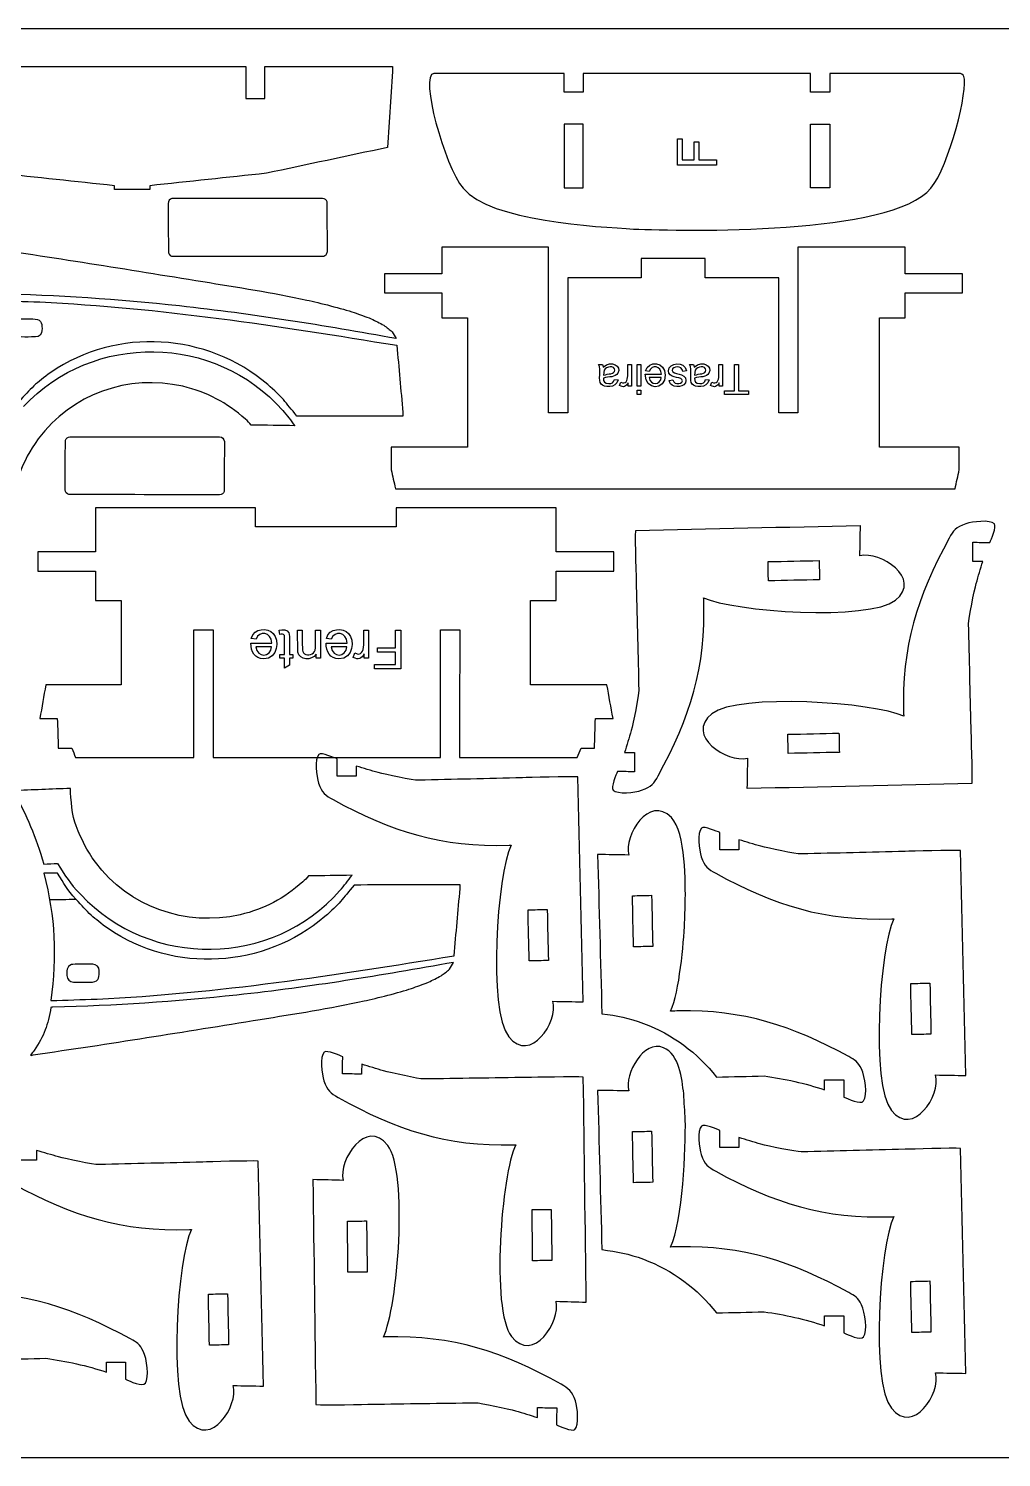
# Model space of a CAD drawing. Extents: x 55 to 635, y 52 to 433.
# Drawn here: x 215.5 to 344.8, y 53.1 to 243.1 of the extents above; entities that cross this region are included whole.
import ezdxf

# ---------------------------------------------------------------- set-up
doc = ezdxf.new("R2010")
doc.units = 0
doc.layers.get('0').update_dxf_attribs({"linetype": 'CONTINUOUS'})

msp = doc.modelspace()

# ---------------------------------------------------------------- linework, layer by layer
at = {"color": 175}
for p, q in [((55.090681, 243.060826), (635.090681, 243.060826)), ((55.090681, 53.060826), (635.090681, 53.060826))]:
    msp.add_line(p, q, dxfattribs=at)
at = {"color": 1}
for p, q in [((301.757981, 224.910626), (301.757981, 228.386626)), ((301.757981, 228.386626), (302.362581, 228.386626)), ((302.362581, 228.386626), (302.362581, 225.594226)), ((303.967481, 225.594226), (303.967481, 228.012326)), ((303.967481, 228.012326), (304.571981, 228.012326)), ((304.571981, 228.012326), (304.571981, 225.594226)), ((306.910881, 224.910626), (301.757981, 224.910626)), ((302.362581, 225.594226), (303.967481, 225.594226)), ((304.571981, 225.594226), (306.910881, 225.594226)), ((306.910881, 225.594226), (306.910881, 224.910626)), ((291.251981, 198.410126), (291.765581, 198.410126)), ((291.981481, 197.625626), (291.899681, 196.958426)), ((295.126881, 196.896026), (295.126881, 198.410126)), ((295.126881, 198.410126), (295.618181, 198.410126)), ((295.618181, 198.410126), (295.618181, 195.512226)), ((296.361781, 195.512226), (296.361781, 198.410126)), ((296.361781, 198.410126), (296.853181, 198.410126)), ((296.853181, 198.410126), (296.853181, 195.512226)), ((303.354381, 198.410126), (303.867981, 198.410126)), ((304.083881, 197.625626), (304.002081, 196.958426)), ((307.229281, 196.896026), (307.229281, 198.410126)), ((307.229281, 198.410126), (307.720581, 198.410126)), ((307.720581, 198.410126), (307.720581, 195.512226)), ((309.310081, 194.881326), (309.310081, 198.410126)), ((309.310081, 198.410126), (309.840581, 198.410126)), ((309.840581, 198.410126), (309.840581, 194.881326)), ((293.356981, 196.411126), (293.837181, 196.344226)), ((294.043681, 195.606226), (294.218581, 196.059426)), ((295.177181, 195.512226), (295.177181, 195.956126)), ((297.459881, 197.086826), (299.617881, 197.086826)), ((297.981981, 197.472026), (297.473881, 197.539126)), ((299.589981, 196.684726), (297.976381, 196.684726)), ((300.650881, 196.266026), (301.131181, 196.333026)), ((302.945781, 197.544626), (302.460081, 197.466526)), ((305.459381, 196.411126), (305.939481, 196.344226)), ((306.146081, 195.606226), (306.320981, 196.059426)), ((307.279581, 195.512226), (307.279581, 195.956126)), ((295.618181, 195.512226), (295.177181, 195.512226)), ((296.853181, 195.512226), (296.361781, 195.512226)), ((296.361781, 194.412326), (296.361781, 194.970626)), ((296.361781, 194.970626), (296.853181, 194.970626)), ((296.853181, 194.412326), (296.361781, 194.412326)), ((296.853181, 194.970626), (296.853181, 194.412326)), ((307.720581, 195.512226), (307.279581, 195.512226)), ((307.992381, 194.412326), (307.992381, 194.881326)), ((307.992381, 194.881326), (309.310081, 194.881326)), ((311.158281, 194.412326), (307.992381, 194.412326)), ((309.840581, 194.881326), (311.158281, 194.881326)), ((311.158281, 194.881326), (311.158281, 194.412326)), ((245.718081, 161.853326), (245.063181, 161.939726)), ((248.890681, 162.497526), (248.804281, 163.056326)), ((249.523881, 159.816626), (249.490281, 162.353526)), ((251.272681, 160.153726), (251.237881, 163.062426)), ((251.237881, 163.062426), (251.871281, 163.062426)), ((253.634381, 161.024526), (253.634381, 163.062426)), ((253.634381, 163.062426), (254.267781, 163.062426)), ((254.267781, 163.062426), (254.267781, 159.327326)), ((255.722681, 161.853326), (255.067781, 161.939726)), ((260.040681, 161.110926), (260.040681, 163.062426)), ((260.040681, 163.062426), (260.673981, 163.062426)), ((260.673981, 163.062426), (260.673981, 159.327326)), ((264.263881, 160.723426), (264.263881, 163.062426)), ((264.263881, 163.062426), (264.947581, 163.062426)), ((264.947581, 163.062426), (264.947581, 157.909526)), ((245.045181, 161.356826), (247.826681, 161.356826)), ((247.790781, 160.838626), (245.710881, 160.838626)), ((248.890681, 159.327326), (248.890681, 159.816626)), ((248.890681, 159.816626), (249.523881, 159.816626)), ((250.157181, 159.816626), (250.624981, 159.816626)), ((250.624981, 159.816626), (250.624981, 159.327326)), ((253.699181, 159.327326), (253.699181, 159.857426)), ((255.049781, 161.356826), (257.831281, 161.356826)), ((257.795281, 160.838626), (255.715481, 160.838626)), ((258.644581, 159.448426), (258.869981, 160.032526)), ((260.105481, 159.327326), (260.105481, 159.899426)), ((261.845881, 160.118926), (261.845881, 160.723426)), ((261.845881, 160.723426), (264.263881, 160.723426)), ((264.263881, 160.118926), (261.845881, 160.118926)), ((264.263881, 158.514026), (264.263881, 160.118926)), ((249.523881, 159.327326), (248.890681, 159.327326)), ((249.523881, 158.023526), (249.523881, 159.327326)), ((250.157181, 158.403726), (249.523881, 158.023526)), ((250.624981, 159.327326), (250.157181, 159.327326)), ((250.157181, 159.327326), (250.157181, 158.403726)), ((254.267781, 159.327326), (253.699181, 159.327326)), ((260.673981, 159.327326), (260.105481, 159.327326)), ((261.471581, 157.909526), (261.471581, 158.514026)), ((261.471581, 158.514026), (264.263881, 158.514026)), ((264.947581, 157.909526), (261.471581, 157.909526))]:
    msp.add_line(p, q, dxfattribs=at)
at = {"color": 3}
for points in [[(214.132681, 238.029726), (224.208281, 238.029726), (234.284081, 238.029726), (244.359681, 238.029726)], [(244.359681, 238.029726), (244.359781, 236.613026), (244.359981, 235.196226), (244.360081, 233.779426)], [(246.909681, 238.029726), (252.565881, 238.029726), (258.222081, 238.029926), (263.878281, 238.029926)], [(246.909981, 233.779426), (246.909881, 235.196226), (246.909781, 236.613026), (246.909681, 238.029726)], [(263.878281, 238.029926), (263.654981, 234.436226), (263.431681, 230.842626), (263.208381, 227.249026)], [(269.357181, 237.098126), (267.420481, 236.938626), (270.744881, 224.808726), (273.229481, 221.819326)], [(286.658881, 237.108226), (280.891681, 237.104826), (275.124481, 237.101426), (269.357181, 237.098126)], [(286.658881, 234.616426), (286.658881, 235.447026), (286.658881, 236.277526), (286.658881, 237.108226)], [(319.436281, 237.108226), (309.360481, 237.108226), (299.284681, 237.108226), (289.208881, 237.108226)], [(289.208881, 237.108226), (289.208881, 236.277526), (289.208881, 235.447026), (289.208881, 234.616426)], [(319.436281, 234.616426), (319.436281, 235.447026), (319.436281, 236.277526), (319.436281, 237.108226)], [(339.166281, 237.108226), (333.439581, 237.108226), (327.712981, 237.108226), (321.986281, 237.108226)], [(321.986281, 237.108226), (321.986281, 236.277526), (321.986281, 235.447026), (321.986281, 234.616426)], [(335.415681, 221.819326), (337.848981, 224.747226), (340.446581, 235.133826), (339.802381, 236.705826)], [(339.802381, 236.705826), (339.697081, 236.962826), (339.440681, 237.096926), (339.166281, 237.108226)], [(244.360081, 233.779426), (245.210081, 233.779426), (246.059981, 233.779426), (246.909981, 233.779426)], [(289.208881, 234.616426), (288.358881, 234.616426), (287.508881, 234.616426), (286.658881, 234.616426)], [(321.986281, 234.616426), (321.136281, 234.616426), (320.286281, 234.616426), (319.436281, 234.616426)], [(263.208381, 227.249026), (257.839781, 226.107626), (252.471081, 224.966326), (247.102481, 223.825026)], [(226.907281, 222.160626), (221.736281, 222.716326), (216.565281, 223.272026), (211.394281, 223.827826)], [(247.102481, 223.825026), (241.930081, 223.270226), (236.757681, 222.715426), (231.585281, 222.160626)], [(226.907281, 221.674926), (226.907281, 221.836826), (226.907281, 221.998626), (226.907281, 222.160626)], [(231.584581, 221.674926), (230.025581, 221.674926), (228.466381, 221.674926), (226.907281, 221.674926)], [(231.585281, 222.160626), (231.585081, 221.998626), (231.584881, 221.836826), (231.584581, 221.674926)], [(234.540281, 220.455326), (234.237481, 220.385326), (234.044281, 220.124026), (234.043681, 219.804526)], [(254.571281, 220.471626), (247.894281, 220.466226), (241.217281, 220.460726), (234.540281, 220.455326)], [(255.179581, 220.020926), (255.096881, 220.286526), (254.852281, 220.466826), (254.571281, 220.471626)], [(273.229481, 221.819326), (276.894881, 217.409026), (291.084781, 216.723526), (295.912881, 216.397826)], [(295.912881, 216.397826), (302.551881, 216.143326), (330.176881, 215.515826), (335.415681, 221.819326)], [(234.043681, 219.804526), (234.052481, 217.614226), (234.061281, 215.423926), (234.070181, 213.233626)], [(255.208381, 213.408526), (255.198781, 215.612626), (255.189181, 217.816926), (255.179581, 220.020926)], [(208.481081, 214.115826), (218.657381, 212.674726), (228.518581, 211.051026), (238.655681, 209.415926)], [(234.070181, 213.233626), (234.149081, 212.968226), (234.393881, 212.782126), (234.672681, 212.775626)], [(254.719681, 212.793726), (254.819981, 212.850226), (254.920281, 212.906726), (255.020581, 212.963226)], [(255.020581, 212.963226), (255.083181, 213.111726), (255.145781, 213.260126), (255.208381, 213.408526)], [(284.599781, 214.004826), (279.874881, 214.004826), (275.149981, 214.004826), (270.425081, 214.004826)], [(270.425081, 214.004826), (270.425081, 212.824926), (270.425081, 211.645126), (270.425081, 210.465126)], [(284.599781, 191.972126), (284.599781, 199.316326), (284.599781, 206.660526), (284.599781, 214.004826)], [(331.984081, 214.004826), (327.239181, 214.004826), (322.494281, 214.004826), (317.749381, 214.004826)], [(317.749381, 214.004826), (317.749381, 206.660526), (317.749381, 199.316326), (317.749381, 191.972126)], [(331.984081, 210.465126), (331.984081, 211.645126), (331.984081, 212.824926), (331.984081, 214.004826)], [(234.672681, 212.775626), (241.354981, 212.781626), (248.037381, 212.787626), (254.719681, 212.793726)], [(305.424481, 212.472126), (302.591181, 212.472126), (299.757881, 212.472126), (296.924581, 212.472126)], [(296.924581, 212.472126), (296.924581, 211.622326), (296.924581, 210.772526), (296.924581, 209.922626)], [(305.424481, 209.922626), (305.424481, 210.772526), (305.424481, 211.622326), (305.424481, 212.472126)], [(238.655681, 209.415926), (243.230481, 208.678026), (247.945681, 207.953326), (252.474181, 206.954326)], [(270.425081, 210.465126), (267.875081, 210.465126), (265.325181, 210.465126), (262.775181, 210.465126)], [(262.775181, 210.465126), (262.775181, 209.615126), (262.775181, 208.765126), (262.775181, 207.915126)], [(296.924581, 209.922626), (293.666281, 209.922626), (290.408081, 209.922626), (287.149781, 209.922626)], [(287.149781, 209.922626), (287.149781, 203.939226), (287.149781, 197.955626), (287.149781, 191.972126)], [(315.199381, 209.922626), (311.941081, 209.922626), (308.682781, 209.922626), (305.424481, 209.922626)], [(315.199381, 191.972126), (315.199381, 197.955626), (315.199381, 203.939226), (315.199381, 209.922626)], [(339.633981, 210.465126), (337.083981, 210.465126), (334.534081, 210.465126), (331.984081, 210.465126)], [(339.634181, 207.915926), (339.634081, 208.765626), (339.634081, 209.615426), (339.633981, 210.465126)], [(235.563881, 206.175026), (227.309981, 207.076026), (219.400881, 207.582626), (211.102781, 207.799526)], [(262.775181, 207.915126), (265.325181, 207.915126), (267.875081, 207.915126), (270.425081, 207.915126)], [(270.425081, 207.915126), (270.425081, 206.808226), (270.425081, 205.701326), (270.425081, 204.594426)], [(331.984181, 204.595126), (331.984181, 205.702126), (331.984281, 206.808926), (331.984281, 207.915926)], [(331.984281, 207.915926), (334.534281, 207.915926), (337.084181, 207.915926), (339.634181, 207.915926)], [(210.844481, 206.915326), (212.887281, 206.845426), (214.929881, 206.775526), (216.972581, 206.705526)], [(216.972581, 206.705526), (233.062681, 205.951326), (248.578781, 203.531726), (264.436881, 200.943926)], [(264.366381, 201.829826), (254.593381, 203.593326), (245.460881, 205.094826), (235.563881, 206.175026)], [(252.474181, 206.954326), (254.155281, 206.583526), (257.138681, 205.843326), (258.757681, 205.310526)], [(258.757681, 205.310526), (259.513981, 205.031126), (260.270281, 204.751726), (261.026681, 204.472326)], [(247.272781, 195.731226), (239.201881, 202.606226), (227.226981, 203.378526), (218.459881, 197.339526)], [(261.026681, 204.472326), (261.589981, 204.187026), (262.153181, 203.901526), (262.716481, 203.616226)], [(262.716481, 203.616226), (263.087281, 203.323226), (263.458181, 203.030126), (263.828981, 202.737126)], [(270.425081, 204.594426), (271.558381, 204.594426), (272.691681, 204.594426), (273.824981, 204.594426)], [(273.824981, 204.594426), (273.824981, 198.867726), (273.824981, 193.141126), (273.824981, 187.414426)], [(328.584081, 187.414426), (328.584181, 193.141326), (328.584181, 198.868226), (328.584281, 204.595126)], [(328.584281, 204.595126), (329.717581, 204.595126), (330.850881, 204.595126), (331.984181, 204.595126)], [(214.802081, 192.814726), (224.126481, 202.710426), (240.248181, 202.468726), (249.265281, 192.289826)], [(263.828981, 202.737126), (264.008081, 202.434726), (264.187281, 202.132226), (264.366381, 201.829826)], [(264.436881, 200.943926), (264.703581, 197.968626), (264.970081, 194.993026), (265.236581, 192.017726)], [(218.459881, 197.339526), (216.532281, 196.011626), (215.747581, 195.154726), (214.169481, 193.429626)], [(235.981581, 195.490526), (228.785381, 197.147626), (221.170681, 194.459826), (216.767781, 188.494926)], [(251.164081, 191.542626), (249.636681, 193.362626), (249.151781, 194.130526), (247.272781, 195.731226)], [(244.322681, 191.133426), (241.807681, 193.315226), (239.254281, 194.736926), (235.981581, 195.490526)], [(249.265281, 192.289826), (249.840081, 191.641026), (250.339581, 190.929426), (250.876781, 190.249126)], [(265.236581, 192.017726), (265.238481, 191.845626), (265.240381, 191.673426), (265.242181, 191.501226)], [(287.149781, 191.972126), (286.299781, 191.972126), (285.449781, 191.972126), (284.599781, 191.972126)], [(317.749381, 191.972126), (316.899381, 191.972126), (316.049381, 191.972126), (315.199381, 191.972126)], [(245.089981, 190.339126), (244.834181, 190.604026), (244.600781, 190.892226), (244.322681, 191.133426)], [(250.876781, 190.249126), (248.947781, 190.279126), (247.018981, 190.309126), (245.089981, 190.339126)], [(265.242181, 191.501226), (260.549581, 191.515026), (255.856781, 191.528926), (251.164081, 191.542626)], [(216.767781, 188.494926), (215.587981, 186.896526), (214.942681, 185.526226), (214.186781, 183.691826)], [(220.348781, 181.741426), (220.357581, 183.931726), (220.366581, 186.121926), (220.375381, 188.312326)], [(220.375381, 188.312326), (220.454481, 188.577926), (220.699081, 188.764026), (220.977881, 188.770426)], [(220.977881, 188.770426), (227.609281, 188.770526), (234.240881, 188.770526), (240.872281, 188.770626)], [(240.872281, 188.770626), (241.246181, 188.746926), (241.500981, 188.500526), (241.513481, 188.137526)], [(241.513481, 188.137526), (241.503881, 185.933426), (241.494381, 183.729126), (241.484781, 181.524926)], [(273.824981, 187.414426), (270.446381, 187.414426), (267.067881, 187.414426), (263.689381, 187.414426)], [(263.689381, 187.414426), (263.689381, 186.407526), (263.689381, 185.400626), (263.689381, 184.393726)], [(339.197181, 187.414426), (335.659481, 187.414426), (332.121781, 187.414426), (328.584081, 187.414426)], [(339.193581, 184.409926), (339.194781, 185.411426), (339.195981, 186.412926), (339.197181, 187.414426)], [(263.689381, 184.393726), (263.874581, 183.554526), (264.059781, 182.715526), (264.244981, 181.876426)], [(338.634881, 181.862426), (338.821081, 182.711626), (339.007281, 183.560726), (339.193581, 184.409926)], [(220.845481, 181.090726), (220.542481, 181.160726), (220.349681, 181.421826), (220.348781, 181.741426)], [(240.876481, 181.074326), (234.199481, 181.079826), (227.522481, 181.085326), (220.845481, 181.090726)], [(241.484781, 181.524926), (241.402081, 181.259326), (241.157581, 181.079226), (240.876481, 181.074326)], [(264.244981, 181.876426), (289.041581, 181.871726), (313.838281, 181.867126), (338.634881, 181.862426)], [(245.630981, 179.350526), (238.547781, 179.350526), (231.464581, 179.350526), (224.381281, 179.350526)], [(224.381281, 179.350526), (224.381281, 177.394426), (224.381281, 175.438226), (224.381281, 173.482126)], [(245.630981, 176.796526), (245.630981, 177.647926), (245.630981, 178.499126), (245.630981, 179.350526)], [(285.607881, 179.350526), (278.524681, 179.350526), (271.441481, 179.350526), (264.358281, 179.350526)], [(264.358281, 179.350526), (264.358281, 178.499126), (264.358281, 177.647926), (264.358281, 176.796526)], [(285.607881, 173.482126), (285.607881, 175.438226), (285.607881, 177.394426), (285.607881, 179.350526)], [(264.358281, 176.796526), (258.115881, 176.796526), (251.873381, 176.796526), (245.630981, 176.796526)], [(326.032981, 176.955426), (316.067581, 176.724426), (306.102181, 176.493526), (296.136781, 176.262526)], [(325.985681, 172.937926), (326.008681, 174.277126), (326.031681, 175.616426), (326.054681, 176.955626)], [(326.054681, 176.955626), (326.047381, 176.955626), (326.040181, 176.955526), (326.032981, 176.955426)], [(340.051481, 177.207526), (338.749981, 176.772026), (338.390981, 176.278826), (337.852581, 175.287626)], [(343.854381, 177.184826), (343.293981, 177.798226), (340.929581, 177.501326), (340.051481, 177.207526)], [(343.267981, 174.731226), (343.419381, 175.109226), (344.191281, 176.816226), (343.854381, 177.184826)], [(296.136781, 176.262526), (296.067481, 175.124126), (296.242881, 169.671426), (296.261381, 168.873626)], [(337.852581, 175.287626), (333.606981, 167.471626), (331.471281, 160.895126), (331.801781, 151.889726)], [(224.381281, 173.482126), (221.831281, 173.482126), (219.281381, 173.482126), (216.731381, 173.482126)], [(216.731381, 173.482126), (216.731381, 172.632126), (216.731381, 171.782226), (216.731381, 170.932226)], [(293.257881, 173.482126), (290.707881, 173.482126), (288.157881, 173.482126), (285.607881, 173.482126)], [(293.257881, 170.932226), (293.257881, 171.782226), (293.257881, 172.632126), (293.257881, 173.482126)], [(330.704281, 167.052226), (334.344381, 169.957826), (328.692181, 173.632826), (325.985681, 172.937926)], [(340.994281, 172.201326), (340.994281, 173.051326), (340.994281, 173.901326), (340.994281, 174.751326)], [(340.994281, 174.751326), (341.752181, 174.744526), (342.510081, 174.737926), (343.267981, 174.731226)], [(342.313981, 172.201326), (341.874081, 172.201326), (341.434181, 172.201326), (340.994281, 172.201326)], [(341.442481, 169.273426), (341.732981, 170.249426), (342.023381, 171.225326), (342.313981, 172.201326)], [(216.731381, 170.932226), (219.281381, 170.932226), (221.831281, 170.932226), (224.381281, 170.932226)], [(224.381281, 170.932226), (224.381281, 169.630226), (224.381281, 168.328226), (224.381281, 167.026326)], [(285.607881, 170.932226), (288.157881, 170.932226), (290.707881, 170.932226), (293.257881, 170.932226)], [(285.607881, 167.026326), (285.607881, 168.328226), (285.607881, 169.630226), (285.607881, 170.932226)], [(340.427381, 163.919826), (340.411381, 164.615126), (341.209181, 168.360626), (341.442481, 169.273426)], [(296.261381, 168.873626), (296.373981, 164.272826), (296.486581, 159.671926), (296.599181, 155.071126)], [(305.224681, 167.101226), (305.221481, 167.192126), (305.218181, 167.283126), (305.214981, 167.374126)], [(305.214981, 167.374126), (309.063581, 165.517126), (327.199081, 164.254226), (330.704281, 167.052226)], [(224.381281, 167.026326), (225.514581, 167.026326), (226.647981, 167.026326), (227.781281, 167.026326)], [(227.781281, 167.026326), (227.781281, 163.284326), (227.781281, 159.542426), (227.781281, 155.800526)], [(282.207981, 155.800526), (282.207981, 159.542426), (282.207981, 163.284326), (282.207981, 167.026326)], [(282.207981, 167.026326), (283.341281, 167.026326), (284.474581, 167.026326), (285.607881, 167.026326)], [(299.174081, 143.703326), (303.419681, 151.518326), (305.555281, 158.097426), (305.224681, 167.101226)], [(340.765181, 150.117326), (340.652481, 154.718126), (340.539981, 159.319026), (340.427381, 163.919826)], [(237.456381, 163.122626), (238.306381, 163.122626), (239.156281, 163.122726), (240.006281, 163.122726)], [(237.457681, 146.123626), (237.457181, 151.789926), (237.456781, 157.456326), (237.456381, 163.122626)], [(240.006281, 163.122726), (240.006681, 157.456426), (240.007081, 151.790126), (240.007581, 146.123726)], [(270.234781, 146.125726), (270.235581, 151.790926), (270.236281, 157.456326), (270.237081, 163.121526)], [(270.237081, 163.121526), (271.087081, 163.121426), (271.937081, 163.121126), (272.787081, 163.120926)], [(272.787081, 163.120926), (272.786281, 157.455626), (272.785581, 151.790226), (272.784781, 146.124826)], [(217.771381, 155.800226), (217.512181, 154.304826), (217.252981, 152.809526), (216.993781, 151.314126)], [(227.781281, 155.800526), (224.444681, 155.800426), (221.107981, 155.800326), (217.771381, 155.800226)], [(292.361181, 155.800026), (288.976781, 155.800126), (285.592381, 155.800326), (282.207981, 155.800526)], [(293.170881, 151.313926), (292.900981, 152.809226), (292.631081, 154.304626), (292.361181, 155.800026)], [(296.599181, 155.071126), (296.615181, 154.375626), (295.817381, 150.630526), (295.584081, 149.717526)], [(331.811681, 151.616826), (327.951281, 153.475226), (309.826681, 154.736126), (306.322281, 151.938726)], [(216.993781, 151.314126), (217.764981, 151.314126), (218.536181, 151.314126), (219.307381, 151.314126)], [(219.307381, 151.314126), (219.348581, 149.998726), (219.389581, 148.683426), (219.430781, 147.368126)], [(290.703781, 147.365826), (290.744881, 148.681826), (290.786081, 149.997926), (290.827181, 151.313926)], [(290.827181, 151.313926), (291.608381, 151.313926), (292.389681, 151.313926), (293.170881, 151.313926)], [(306.322281, 151.938726), (302.682081, 149.032926), (308.334481, 145.358126), (311.040781, 146.053026)], [(331.801781, 151.889726), (331.805181, 151.798826), (331.808381, 151.707826), (331.811681, 151.616826)], [(340.889881, 142.728426), (340.959081, 143.865526), (340.783681, 149.321126), (340.765181, 150.117326)], [(295.584081, 149.717526), (295.293681, 148.741526), (295.003081, 147.765626), (294.712681, 146.789626)], [(219.430781, 147.368126), (220.026381, 147.368126), (220.621981, 147.368126), (221.217581, 147.368126)], [(221.217581, 147.368126), (221.392481, 146.953126), (221.567381, 146.538126), (221.742281, 146.123126)], [(254.057481, 146.529926), (253.444081, 145.969526), (253.740981, 143.605026), (254.034781, 142.726926)], [(256.511081, 145.943526), (256.133081, 146.094926), (254.426081, 146.866826), (254.057481, 146.529926)], [(288.392681, 146.123726), (288.567481, 146.537726), (288.742181, 146.951726), (288.916981, 147.365826)], [(288.916981, 147.365826), (289.512581, 147.365826), (290.108181, 147.365826), (290.703781, 147.365826)], [(294.712681, 146.789626), (295.152581, 146.789626), (295.592381, 146.789626), (296.032181, 146.789626)], [(296.032181, 146.789626), (296.032181, 145.939626), (296.032181, 145.089626), (296.032181, 144.239626)], [(221.742281, 146.123126), (226.980681, 146.123326), (232.219181, 146.123426), (237.457681, 146.123626)], [(240.007581, 146.123726), (250.083281, 146.124426), (260.159081, 146.125026), (270.234781, 146.125726)], [(256.490981, 143.669826), (256.497781, 144.427726), (256.504381, 145.185626), (256.511081, 145.943526)], [(261.968881, 144.118026), (260.992881, 144.408426), (260.016981, 144.698926), (259.040981, 144.989426)], [(259.040981, 144.989426), (259.040981, 144.549526), (259.040981, 144.109726), (259.040981, 143.669826)], [(272.784781, 146.124826), (277.987381, 146.124426), (283.190081, 146.124126), (288.392681, 146.123726)], [(311.040781, 146.053026), (311.017881, 144.713826), (310.994881, 143.374526), (310.971881, 142.035326)], [(254.034781, 142.726926), (254.470281, 141.425726), (254.963481, 141.066526), (255.954681, 140.528026)], [(259.040981, 143.669826), (258.190981, 143.669826), (257.340981, 143.669826), (256.490981, 143.669826)], [(267.322481, 143.102926), (266.627181, 143.086926), (262.881681, 143.884726), (261.968881, 144.118026)], [(281.124981, 143.440726), (276.524181, 143.328126), (271.923281, 143.215526), (267.322481, 143.102926)], [(288.513881, 143.565326), (287.413581, 143.634126), (281.874881, 143.458126), (281.124981, 143.440726)], [(289.206781, 113.669126), (288.975781, 123.634526), (288.744881, 133.599926), (288.513881, 143.565326)], [(293.758581, 144.259726), (293.607281, 143.881726), (292.835281, 142.174726), (293.172181, 141.806126)], [(296.032181, 144.239626), (295.274381, 144.246426), (294.516381, 144.253026), (293.758581, 144.259726)], [(296.975081, 141.783426), (298.276481, 142.218926), (298.635581, 142.712226), (299.174081, 143.703326)], [(310.993581, 142.035526), (320.958981, 142.266526), (330.924481, 142.497426), (340.889881, 142.728426)], [(221.048781, 142.019726), (218.510881, 141.921926), (215.973081, 141.823926), (213.435281, 141.726126)], [(213.435281, 141.726126), (215.265081, 138.377526), (216.410581, 135.611226), (217.522181, 131.969126)], [(221.797381, 137.025826), (221.260881, 138.327626), (221.116381, 140.592826), (221.048781, 142.019726)], [(293.172181, 141.806126), (293.732581, 141.192826), (296.097081, 141.489626), (296.975081, 141.783426)], [(300.937481, 138.133126), (297.929181, 141.267426), (294.611081, 135.718326), (295.263681, 133.161226)], [(310.971881, 142.035326), (310.979081, 142.035326), (310.986381, 142.035426), (310.993581, 142.035526)], [(255.954681, 140.528026), (263.769681, 136.282426), (270.348781, 134.146826), (279.352581, 134.477326)], [(224.378381, 132.222726), (223.198481, 133.821126), (222.553281, 135.191426), (221.797381, 137.025826)], [(302.777881, 126.787926), (302.798381, 129.298826), (302.843481, 136.147226), (300.937481, 138.133126)], [(307.374381, 136.145926), (306.996381, 136.297226), (305.289381, 137.069226), (304.920781, 136.732326)], [(304.920781, 136.732326), (304.307481, 136.171926), (304.604281, 133.807426), (304.898081, 132.929326)], [(307.354281, 133.872326), (307.361081, 134.630126), (307.367681, 135.388126), (307.374381, 136.145926)], [(312.832181, 134.320426), (311.856181, 134.610826), (310.880281, 134.901326), (309.904281, 135.191726)], [(309.904281, 135.191726), (309.904281, 134.751926), (309.904281, 134.312026), (309.904281, 133.872326)], [(279.625481, 134.487126), (277.768581, 130.638726), (276.505481, 112.503526), (279.303581, 108.997826)], [(279.352581, 134.477326), (279.443481, 134.480626), (279.534481, 134.483926), (279.625481, 134.487126)], [(295.263681, 133.161226), (293.884581, 133.187126), (292.505681, 133.212826), (291.126581, 133.238726)], [(291.126581, 133.238726), (291.316381, 126.181026), (291.506181, 119.123326), (291.695981, 112.065626)], [(309.904281, 133.872326), (309.054281, 133.872326), (308.204281, 133.872326), (307.354281, 133.872326)], [(318.185781, 133.305226), (317.487081, 133.290026), (313.746881, 134.086626), (312.832181, 134.320426)], [(331.988281, 133.643126), (327.387481, 133.530426), (322.786581, 133.417826), (318.185781, 133.305226)], [(339.377181, 133.767726), (338.238781, 133.837026), (332.785981, 133.661626), (331.988281, 133.643126)], [(340.070081, 103.871526), (339.839081, 113.836926), (339.608181, 123.802326), (339.377181, 133.767726)], [(217.522181, 131.969126), (218.122881, 131.990126), (218.723381, 132.011126), (219.324081, 132.032126)], [(219.324081, 132.032126), (220.527081, 130.217326), (220.835281, 129.576926), (222.412681, 127.902926)], [(243.592181, 125.227026), (236.395981, 123.569926), (228.781181, 126.257826), (224.378381, 132.222726)], [(304.898081, 132.929326), (305.333581, 131.628026), (305.826881, 131.268826), (306.817981, 130.730326)], [(219.324581, 130.771826), (218.723881, 130.758626), (218.123081, 130.745426), (217.522181, 130.732226)], [(217.522181, 130.732226), (219.051781, 124.801826), (219.216081, 119.840726), (218.455081, 113.802326)], [(221.779981, 127.287926), (220.590581, 128.588126), (220.248281, 129.320026), (219.324581, 130.771826)], [(251.933281, 129.584126), (249.418181, 127.402326), (246.864781, 125.980626), (243.592181, 125.227026)], [(252.700581, 130.378426), (252.444781, 130.113626), (252.211281, 129.825326), (251.933281, 129.584126)], [(258.487381, 130.468526), (256.558381, 130.438426), (254.629581, 130.408426), (252.700581, 130.378426)], [(256.875881, 128.427826), (257.450581, 129.076626), (257.950181, 129.788226), (258.487381, 130.468526)], [(272.852781, 129.216326), (268.160081, 129.202526), (263.467381, 129.188726), (258.774681, 129.174926)], [(272.847181, 128.699926), (272.849081, 128.872026), (272.850881, 129.044226), (272.852781, 129.216326)], [(306.817981, 130.730326), (314.633081, 126.484826), (321.211981, 124.349226), (330.215881, 124.679826)], [(222.412681, 127.902926), (231.737081, 118.007226), (247.858781, 118.248926), (256.875881, 128.427826)], [(258.774681, 129.174926), (257.247281, 127.355026), (256.762381, 126.587026), (254.883381, 124.986426)], [(272.047481, 119.773726), (272.314181, 122.749026), (272.580581, 125.724526), (272.847181, 128.699926)], [(226.070481, 123.378126), (224.142881, 124.706026), (223.358181, 125.562926), (221.779981, 127.287926)], [(302.688081, 124.213026), (302.717981, 125.071326), (302.747981, 125.929626), (302.777881, 126.787926)], [(254.883381, 124.986426), (246.812481, 118.111326), (234.837581, 117.339126), (226.070481, 123.378126)], [(300.823681, 112.400526), (302.001681, 114.998526), (302.554081, 121.383026), (302.688081, 124.213026)], [(330.488781, 124.689526), (328.631781, 120.840926), (327.368881, 102.705426), (330.166881, 99.200126)], [(330.215881, 124.679826), (330.306781, 124.683026), (330.397781, 124.686326), (330.488781, 124.689526)], [(224.583181, 114.012026), (240.673281, 114.766226), (256.189281, 117.185826), (272.047481, 119.773726)], [(271.976981, 118.887826), (262.203981, 117.124226), (253.071381, 115.622826), (243.174481, 114.542526)], [(270.326981, 117.101426), (270.697881, 117.394426), (271.068681, 117.687426), (271.439581, 117.980426)], [(271.439581, 117.980426), (271.618681, 118.282926), (271.797881, 118.585426), (271.976981, 118.887826)], [(266.368181, 115.407126), (267.124581, 115.686426), (267.880881, 115.965826), (268.637181, 116.245226)], [(268.637181, 116.245226), (269.200481, 116.530626), (269.763681, 116.816026), (270.326981, 117.101426)], [(218.455081, 113.802326), (220.497681, 113.872226), (222.540381, 113.942126), (224.583181, 114.012026)], [(243.174481, 114.542526), (234.920481, 113.641626), (227.011481, 113.135026), (218.713281, 112.918126)], [(260.084781, 113.763226), (261.765881, 114.134126), (264.749181, 114.874326), (266.368181, 115.407126)], [(218.454781, 112.908226), (218.054381, 110.588526), (217.548481, 109.118526), (216.218381, 107.165126)], [(218.713281, 112.918126), (218.627081, 112.914826), (218.540881, 112.911526), (218.454781, 112.908226)], [(246.266281, 111.301626), (250.840981, 112.039526), (255.556181, 112.764226), (260.084781, 113.763226)], [(279.303581, 108.997826), (282.209081, 105.357726), (285.884281, 111.009726), (285.189281, 113.716426)], [(285.189281, 113.716426), (286.528481, 113.693426), (287.867781, 113.670426), (289.206981, 113.647426)], [(289.206981, 113.647426), (289.206981, 113.654626), (289.206881, 113.661926), (289.206781, 113.669126)], [(301.909981, 112.435826), (301.547881, 112.424026), (301.185781, 112.412226), (300.823681, 112.400526)], [(324.495181, 106.361026), (317.001481, 110.458926), (310.443681, 112.617226), (301.909981, 112.435826)], [(216.091681, 106.601726), (226.267981, 108.042926), (236.129181, 109.666626), (246.266281, 111.301626)], [(291.695981, 112.065626), (293.750781, 111.793826), (295.262281, 111.516226), (297.232281, 110.779026)], [(297.232281, 110.779026), (301.028881, 109.358226), (304.437181, 106.837326), (306.932481, 103.644726)], [(299.872581, 107.546426), (297.247281, 108.637526), (294.679081, 104.086926), (295.263681, 101.796526)], [(216.218381, 107.165126), (216.057081, 106.965126), (215.895881, 106.765126), (215.734781, 106.565126)], [(215.734781, 106.565126), (215.760081, 106.542826), (215.785481, 106.520626), (215.810781, 106.498326)], [(215.810781, 106.498326), (215.904381, 106.532826), (215.998081, 106.567226), (216.091681, 106.601726)], [(254.797281, 106.944626), (254.178381, 106.390326), (254.451481, 104.023126), (254.736481, 103.142226)], [(257.244881, 106.333726), (256.868481, 106.488826), (255.169281, 107.277826), (254.797281, 106.944626)], [(302.565581, 101.439226), (302.325281, 103.387026), (302.005781, 106.659926), (299.872581, 107.546426)], [(257.202081, 104.060426), (257.216381, 104.818226), (257.230581, 105.575926), (257.244881, 106.333726)], [(259.765181, 105.354326), (259.760781, 104.914526), (259.756381, 104.474726), (259.751981, 104.034926)], [(262.684081, 104.453626), (261.711081, 104.753826), (260.738181, 105.054126), (259.765181, 105.354326)], [(326.194181, 104.719626), (325.734281, 105.688326), (325.321681, 105.909026), (324.495181, 106.361026)], [(326.480781, 100.462526), (327.023081, 101.275426), (326.686781, 103.682226), (326.194181, 104.719626)], [(254.736481, 103.142226), (255.158981, 101.836326), (255.648581, 101.472526), (256.634281, 100.924126)], [(259.751981, 104.034926), (258.901981, 104.043426), (258.051981, 104.051926), (257.202081, 104.060426)], [(268.027281, 103.384926), (267.331981, 103.375926), (263.594581, 104.211226), (262.684081, 104.453626)], [(281.832481, 103.584426), (277.230781, 103.517926), (272.628981, 103.451526), (268.027281, 103.384926)], [(289.222281, 103.635126), (288.085981, 103.715726), (282.628781, 103.595026), (281.832481, 103.584426)], [(289.615681, 73.733426), (289.484581, 83.700626), (289.353481, 93.667926), (289.222281, 103.635126)], [(306.932481, 103.644726), (309.039081, 103.690026), (311.145681, 103.735326), (313.252281, 103.780626)], [(313.252281, 103.780626), (315.932281, 103.413626), (318.727481, 102.811526), (321.291881, 101.938426)], [(321.291881, 101.938426), (321.291881, 102.378226), (321.291881, 102.818126), (321.291881, 103.258026)], [(321.291881, 103.258026), (322.141881, 103.258026), (322.991881, 103.258026), (323.841881, 103.258026)], [(323.841881, 103.258026), (323.841881, 102.500126), (323.841881, 101.742326), (323.841881, 100.984426)], [(330.166881, 99.200126), (333.072481, 95.560126), (336.747481, 101.212326), (336.052581, 103.918826)], [(336.052581, 103.918826), (337.391781, 103.895826), (338.731081, 103.872726), (340.070281, 103.849826)], [(340.070281, 103.849826), (340.070281, 103.857126), (340.070181, 103.864326), (340.070081, 103.871526)], [(256.634281, 100.924126), (264.406081, 96.600426), (270.963881, 94.398926), (279.970381, 94.639326)], [(295.263681, 101.796526), (293.884581, 101.822326), (292.505681, 101.848126), (291.126581, 101.873926)], [(291.126581, 101.873926), (291.316381, 94.816226), (291.506181, 87.758626), (291.695981, 80.700926)], [(302.773681, 97.944526), (302.704281, 99.109526), (302.634881, 100.274326), (302.565581, 101.439226)], [(323.841881, 100.984426), (324.390081, 100.764026), (326.120081, 99.921826), (326.480781, 100.462526)], [(263.230981, 94.558326), (260.361881, 98.227226), (256.630381, 92.612226), (257.298281, 89.898826)], [(300.823681, 81.035826), (302.426281, 84.568926), (302.858581, 94.210126), (302.773681, 97.944526)], [(304.920781, 97.122726), (304.307381, 96.562326), (304.604281, 94.197926), (304.898081, 93.319826)], [(307.374381, 96.536326), (306.996381, 96.687626), (305.289381, 97.459426), (304.920781, 97.122726)], [(307.354281, 94.262626), (307.361081, 95.020526), (307.367681, 95.778426), (307.374381, 96.536326)], [(312.832181, 94.710726), (311.856181, 95.001226), (310.880281, 95.291726), (309.904281, 95.582226)], [(309.904281, 95.582226), (309.904281, 95.142326), (309.904281, 94.702526), (309.904281, 94.262626)], [(219.476681, 93.015526), (218.500781, 93.306026), (217.524781, 93.596526), (216.548781, 93.886926)], [(216.548781, 93.886926), (216.548781, 93.447126), (216.548781, 93.007326), (216.548781, 92.567426)], [(262.653781, 69.073426), (264.548081, 72.900926), (265.994281, 91.024426), (263.230981, 94.558326)], [(280.243381, 94.646426), (278.346281, 90.804726), (276.904081, 72.693726), (279.666181, 69.161626)], [(279.970381, 94.639326), (280.061381, 94.641726), (280.152381, 94.644026), (280.243381, 94.646426)], [(304.898081, 93.319826), (305.333581, 92.018426), (305.826781, 91.659226), (306.817981, 91.120726)], [(309.904281, 94.262626), (309.054281, 94.262626), (308.204281, 94.262626), (307.354281, 94.262626)], [(318.185781, 93.695626), (317.490481, 93.679726), (313.744981, 94.477526), (312.832181, 94.710726)], [(331.988281, 94.033426), (327.387481, 93.920826), (322.786581, 93.808326), (318.185781, 93.695626)], [(339.377181, 94.158126), (338.240081, 94.227226), (332.784481, 94.052026), (331.988281, 94.033426)], [(340.070081, 64.261826), (339.839081, 74.227226), (339.608181, 84.192626), (339.377181, 94.158126)], [(216.548781, 92.567426), (215.698781, 92.567426), (214.848881, 92.567426), (213.998881, 92.567426)], [(224.830281, 92.000426), (224.134981, 91.984426), (220.389581, 92.782326), (219.476681, 93.015526)], [(238.632881, 92.338226), (234.031981, 92.225626), (229.431181, 92.113026), (224.830281, 92.000426)], [(246.021781, 92.462826), (244.883981, 92.532126), (239.429781, 92.356826), (238.632881, 92.338226)], [(246.714881, 62.544926), (246.483881, 72.517526), (246.252881, 82.490226), (246.021781, 92.462826)], [(213.462581, 89.425526), (221.277681, 85.179926), (227.856281, 83.044426), (236.860381, 83.374926)], [(257.298281, 89.898826), (255.959381, 89.935326), (254.620381, 89.971726), (253.281481, 90.008126)], [(253.281481, 90.008126), (253.281481, 90.000926), (253.281481, 89.993626), (253.281481, 89.986426)], [(253.281481, 89.986426), (253.412581, 80.019226), (253.543681, 70.051926), (253.674881, 60.084726)], [(306.817981, 91.120726), (314.632881, 86.875226), (321.212181, 84.739526), (330.215881, 85.070026)], [(330.488781, 85.079926), (328.632981, 81.233626), (327.368181, 63.096626), (330.166881, 59.590626)], [(330.215881, 85.070026), (330.306781, 85.073226), (330.397781, 85.076626), (330.488781, 85.079926)], [(237.133381, 83.384726), (235.280381, 79.562926), (234.011381, 61.402426), (236.811381, 57.895326)], [(236.860381, 83.374926), (236.951381, 83.378126), (237.042281, 83.381426), (237.133381, 83.384726)], [(291.695981, 80.700926), (293.750481, 80.429226), (295.262581, 80.151526), (297.232281, 79.414326)], [(301.909981, 81.071126), (301.547881, 81.059426), (301.185781, 81.047626), (300.823681, 81.035826)], [(324.495181, 74.996226), (317.000881, 79.094526), (310.444181, 81.252226), (301.909981, 81.071126)], [(297.232281, 79.414326), (301.028681, 77.993526), (304.437281, 75.472426), (306.932481, 72.280026)], [(229.031981, 68.822926), (221.538481, 72.921126), (214.980281, 75.078826), (206.446881, 74.897726)], [(326.194181, 73.354926), (325.734281, 74.323626), (325.321581, 74.544326), (324.495181, 74.996226)], [(279.666181, 69.161626), (282.534481, 65.493726), (286.265781, 71.104426), (285.598881, 73.821026)], [(285.598881, 73.821026), (286.937781, 73.784526), (288.276781, 73.748226), (289.615681, 73.711726)], [(289.615681, 73.711726), (289.615681, 73.719026), (289.615681, 73.726226), (289.615681, 73.733426)], [(306.932481, 72.280026), (309.039081, 72.325326), (311.145681, 72.370626), (313.252281, 72.415926)], [(313.252281, 72.415926), (315.933181, 72.048826), (318.726681, 71.447026), (321.291881, 70.573626)], [(326.480781, 69.097826), (327.023081, 69.910826), (326.686681, 72.317626), (326.194181, 73.354926)], [(321.291881, 70.573626), (321.291881, 71.013526), (321.291881, 71.453426), (321.291881, 71.893226)], [(321.291881, 71.893226), (322.141881, 71.893226), (322.991881, 71.893226), (323.841881, 71.893226)], [(323.841881, 71.893226), (323.841881, 71.135426), (323.841881, 70.377526), (323.841881, 69.619726)], [(230.731181, 67.181426), (230.271181, 68.150126), (229.858481, 68.370826), (229.031981, 68.822926)], [(262.926781, 69.080426), (262.835781, 69.078126), (262.744781, 69.075726), (262.653781, 69.073426)], [(286.262881, 62.795726), (278.490681, 67.119526), (271.933581, 69.320826), (262.926781, 69.080426)], [(323.841881, 69.619726), (324.390281, 69.399226), (326.120081, 68.557226), (326.480781, 69.097826)], [(231.017581, 62.924426), (231.560081, 63.737126), (231.223581, 66.144326), (230.731181, 67.181426)], [(211.469281, 66.106526), (213.575981, 66.151826), (215.682581, 66.197226), (217.789181, 66.242526)], [(217.789181, 66.242526), (220.451981, 65.880026), (223.280881, 65.268726), (225.828781, 64.400226)], [(225.828781, 64.400226), (225.828781, 64.840026), (225.828781, 65.279926), (225.828781, 65.719826)], [(225.828781, 65.719826), (226.678781, 65.719826), (227.528781, 65.719826), (228.378781, 65.719826)], [(228.378781, 65.719826), (228.378781, 64.961926), (228.378781, 64.204126), (228.378781, 63.446226)], [(228.378781, 63.446226), (228.927581, 63.225626), (230.656781, 62.383926), (231.017581, 62.924426)], [(288.160681, 60.577726), (287.738281, 61.883326), (287.248581, 62.247426), (286.262881, 62.795726)], [(330.166881, 59.590626), (333.072681, 55.950426), (336.747481, 61.602826), (336.052581, 64.309126)], [(336.052581, 64.309126), (337.391781, 64.286226), (338.731081, 64.263126), (340.070281, 64.240226)], [(340.070281, 64.240226), (340.070281, 64.247426), (340.070181, 64.254626), (340.070081, 64.261826)], [(236.811381, 57.895326), (239.717481, 54.255226), (243.391981, 59.907826), (242.697081, 62.613926)], [(242.697081, 62.613926), (244.036381, 62.590926), (245.375681, 62.567926), (246.714881, 62.544926)], [(253.674881, 60.084726), (254.811681, 60.004126), (260.267981, 60.124726), (261.064681, 60.135326)], [(261.064681, 60.135326), (265.666381, 60.201826), (270.268181, 60.268426), (274.869881, 60.334926)], [(274.869881, 60.334926), (275.565481, 60.343926), (279.302481, 59.508626), (280.213081, 59.266226)], [(280.213081, 59.266226), (281.186081, 58.966026), (282.158981, 58.665726), (283.131981, 58.365526)], [(283.131981, 58.365526), (283.136381, 58.805326), (283.140781, 59.245126), (283.145181, 59.685026)], [(283.145181, 59.685026), (283.995181, 59.676426), (284.845181, 59.667926), (285.695081, 59.659426)], [(285.695081, 59.659426), (285.680781, 58.901726), (285.666581, 58.143826), (285.652281, 57.386126)], [(288.099881, 56.775126), (288.718781, 57.329326), (288.445681, 59.696626), (288.160681, 60.577726)], [(285.652281, 57.386126), (286.028681, 57.231026), (287.727981, 56.442026), (288.099881, 56.775126)]]:
    msp.add_open_spline(points, degree=3, dxfattribs=at)
at = {"color": 7}
for points in [[(289.208881, 230.366426), (288.358881, 230.366426), (287.508881, 230.366426), (286.658881, 230.366426)], [(286.658881, 230.366426), (286.658881, 227.533126), (286.658881, 224.699826), (286.658881, 221.866526)], [(289.208881, 221.866526), (289.208881, 224.699826), (289.208881, 227.533126), (289.208881, 230.366426)], [(319.436281, 230.366426), (320.286281, 230.366426), (321.136281, 230.366426), (321.986281, 230.366426)], [(319.436281, 221.866526), (319.436281, 224.699826), (319.436281, 227.533126), (319.436281, 230.366426)], [(321.986281, 230.366426), (321.986281, 227.533126), (321.986281, 224.699826), (321.986281, 221.866526)], [(286.658881, 221.866526), (287.508881, 221.866526), (288.358881, 221.866526), (289.208881, 221.866526)], [(321.986281, 221.866526), (321.136281, 221.866526), (320.286281, 221.866526), (319.436281, 221.866526)], [(313.771081, 172.174526), (313.787981, 172.175026), (313.804881, 172.175526), (313.821781, 172.176026)], [(313.825881, 169.625526), (313.807581, 170.475226), (313.789281, 171.324826), (313.771081, 172.174526)], [(313.821781, 172.176026), (316.070081, 172.224126), (318.318381, 172.272326), (320.566581, 172.320426)], [(320.566581, 172.320426), (320.585781, 171.470626), (320.604881, 170.620826), (320.623981, 169.771026)], [(320.623981, 169.771026), (318.357981, 169.722526), (316.091881, 169.674026), (313.825881, 169.625526)], [(316.402581, 149.219926), (318.668681, 149.268426), (320.934681, 149.316926), (323.200681, 149.365426)], [(316.459981, 146.670526), (316.440881, 147.520326), (316.421781, 148.370126), (316.402581, 149.219926)], [(323.200681, 149.365426), (323.218981, 148.515726), (323.237281, 147.666126), (323.255581, 146.816426)], [(323.204781, 146.814926), (320.956481, 146.766826), (318.708281, 146.718626), (316.459981, 146.670526)], [(323.255581, 146.816426), (323.238681, 146.815926), (323.221681, 146.815426), (323.204781, 146.814926)], [(295.750181, 127.750826), (296.599881, 127.769926), (297.449781, 127.789126), (298.299481, 127.808226)], [(295.896081, 120.955226), (295.847481, 123.220526), (295.798781, 125.485726), (295.750181, 127.750826)], [(298.299481, 127.808226), (298.348081, 125.542226), (298.396481, 123.276126), (298.444981, 121.010126)], [(281.876881, 125.876226), (282.726581, 125.894526), (283.576181, 125.912726), (284.425881, 125.931026)], [(282.022381, 119.078226), (281.973881, 121.344226), (281.925381, 123.610226), (281.876881, 125.876226)], [(284.425881, 125.931026), (284.426381, 125.914126), (284.426881, 125.897226), (284.427381, 125.880326)], [(284.427381, 125.880326), (284.475481, 123.632026), (284.523681, 121.383726), (284.571781, 119.135426)], [(298.444981, 121.010126), (297.595381, 120.991826), (296.745781, 120.973526), (295.896081, 120.955226)], [(284.571781, 119.135426), (283.721981, 119.116326), (282.872181, 119.097326), (282.022381, 119.078226)], [(332.740181, 116.078626), (333.589881, 116.096926), (334.439481, 116.115226), (335.289181, 116.133426)], [(332.885681, 109.280526), (332.837181, 111.546526), (332.788681, 113.812526), (332.740181, 116.078626)], [(335.289181, 116.133426), (335.289681, 116.116526), (335.290181, 116.099626), (335.290681, 116.082726)], [(335.290681, 116.082726), (335.338781, 113.834426), (335.386981, 111.586126), (335.435081, 109.337826)], [(335.435081, 109.337826), (334.585281, 109.318726), (333.735481, 109.299626), (332.885681, 109.280526)], [(295.750181, 96.386126), (296.599881, 96.405226), (297.449781, 96.424326), (298.299481, 96.443426)], [(295.896081, 89.590526), (295.847481, 91.855726), (295.798781, 94.120926), (295.750181, 96.386126)], [(298.299481, 96.443426), (298.348081, 94.177426), (298.396481, 91.911426), (298.444981, 89.645426)], [(298.444981, 89.645426), (297.595381, 89.627126), (296.745781, 89.608826), (295.896081, 89.590526)], [(282.408381, 86.013326), (283.258181, 86.023126), (284.107981, 86.032926), (284.957781, 86.042726)], [(282.485881, 79.214126), (282.459981, 81.480526), (282.434281, 83.746926), (282.408381, 86.013326)], [(284.957781, 86.042726), (284.958181, 86.025826), (284.958481, 86.008826), (284.958881, 85.991826)], [(284.958881, 85.991826), (284.984481, 83.743226), (285.010081, 81.494626), (285.035681, 79.246026)], [(257.861481, 84.473826), (258.711481, 84.484526), (259.561381, 84.495126), (260.411281, 84.505726)], [(257.938281, 77.728026), (257.912681, 79.976626), (257.887081, 82.225226), (257.861481, 84.473826)], [(260.411281, 84.505726), (260.437181, 82.239326), (260.462881, 79.972926), (260.488781, 77.706526)], [(285.035681, 79.246026), (284.185681, 79.235426), (283.335781, 79.224826), (282.485881, 79.214126)], [(257.939381, 77.677126), (257.938981, 77.694126), (257.938681, 77.711126), (257.938281, 77.728026)], [(260.488781, 77.706526), (259.638981, 77.696726), (258.789181, 77.686926), (257.939381, 77.677126)], [(332.740181, 76.468926), (333.589881, 76.487226), (334.439481, 76.505526), (335.289181, 76.523826)], [(332.885681, 69.670926), (332.837181, 71.936926), (332.788681, 74.202926), (332.740181, 76.468926)], [(335.289181, 76.523826), (335.289681, 76.506926), (335.290181, 76.489926), (335.290681, 76.473026)], [(335.290681, 76.473026), (335.338781, 74.224826), (335.386981, 71.976426), (335.435081, 69.728226)], [(239.384781, 74.773726), (240.234381, 74.792026), (241.083981, 74.810326), (241.933681, 74.828626)], [(239.530281, 67.975626), (239.481781, 70.241626), (239.433281, 72.507726), (239.384781, 74.773726)], [(241.933681, 74.828626), (241.934181, 74.811726), (241.934781, 74.794726), (241.935281, 74.777726)], [(241.935281, 74.777726), (241.983381, 72.529526), (242.031481, 70.281226), (242.079581, 68.033026)], [(335.435081, 69.728226), (334.585281, 69.709126), (333.735481, 69.690026), (332.885681, 69.670926)], [(242.079581, 68.033026), (241.229881, 68.013926), (240.379981, 67.994726), (239.530281, 67.975626)]]:
    msp.add_open_spline(points, degree=3, dxfattribs=at)
at = {"color": 1}
for points in [[(213.830181, 204.449226), (214.674181, 204.446726), (215.517981, 204.444326), (216.361981, 204.441826)], [(216.361981, 204.441826), (217.292481, 204.356626), (217.288381, 203.629626), (217.267381, 202.925526)], [(216.399981, 202.060526), (216.105181, 202.048326), (213.847181, 202.018026), (213.561381, 202.123326)], [(217.267381, 202.925526), (217.252281, 202.421426), (216.900981, 202.081426), (216.399981, 202.060526)], [(291.580481, 195.757926), (291.173681, 196.253326), (291.617081, 197.725526), (291.251981, 198.410126)], [(291.765581, 198.410126), (291.814881, 198.306826), (291.846581, 198.185826), (291.860581, 198.047126)], [(291.860581, 198.047126), (293.010581, 199.027326), (294.326481, 198.167726), (293.824181, 197.257126)], [(291.899681, 196.958426), (292.544681, 197.220426), (293.395981, 197.041826), (293.395981, 197.631126)], [(293.395981, 197.631126), (293.395981, 198.257726), (292.271681, 198.228526), (291.981481, 197.625626)], [(297.473881, 197.539126), (297.841781, 198.910526), (300.120481, 198.854526), (300.120481, 196.985326)], [(299.617881, 197.086826), (299.551281, 198.228426), (298.322181, 198.425526), (297.981981, 197.472026)], [(300.539281, 197.557626), (300.539281, 198.656126), (302.695781, 198.939126), (302.945781, 197.544626)], [(302.460081, 197.466526), (302.339881, 198.330926), (301.041781, 198.191826), (301.041781, 197.608926)], [(301.041781, 197.608926), (301.041781, 196.967626), (302.861981, 197.371026), (302.861981, 196.283626)], [(303.682881, 195.757926), (303.276081, 196.253326), (303.719481, 197.725526), (303.354381, 198.410126)], [(303.867981, 198.410126), (303.917281, 198.306826), (303.948981, 198.185826), (303.962981, 198.047126)], [(303.962981, 198.047126), (305.112981, 199.027326), (306.428881, 198.167726), (305.926481, 197.257126)], [(304.002081, 196.958426), (304.647081, 197.220426), (305.498381, 197.041826), (305.498381, 197.631126)], [(305.498381, 197.631126), (305.498381, 198.257726), (304.374081, 198.228526), (304.083881, 197.625626)], [(293.837181, 196.344226), (293.573281, 195.104926), (291.888281, 195.383126), (291.580481, 195.757926)], [(291.902481, 196.573126), (291.889381, 196.104126), (292.004181, 195.858426), (292.599481, 195.858426)], [(293.824181, 197.257126), (293.475181, 196.624626), (292.614181, 196.821226), (291.902481, 196.573126)], [(292.599481, 195.858426), (293.045281, 195.858426), (293.247681, 195.987526), (293.356981, 196.411126)], [(295.177181, 195.956126), (294.904081, 195.457326), (294.577281, 195.284326), (294.043681, 195.606226)], [(294.218581, 196.059426), (294.833481, 195.713826), (295.126881, 196.223726), (295.126881, 196.896026)], [(300.120481, 196.985326), (300.120481, 194.931926), (297.387881, 194.862826), (297.459881, 197.086826)], [(297.976381, 196.684726), (298.080081, 195.504926), (299.520081, 195.627926), (299.589981, 196.684726)], [(302.327881, 196.398126), (302.023081, 196.791326), (300.539281, 196.566926), (300.539281, 197.557626)], [(300.819381, 195.815626), (300.738481, 195.928226), (300.681681, 196.078026), (300.650881, 196.266026)], [(302.861981, 196.283626), (302.861981, 195.274426), (301.223881, 195.258726), (300.819381, 195.815626)], [(301.131181, 196.333026), (301.249681, 195.498826), (302.733881, 195.874426), (302.327881, 196.398126)], [(305.939481, 196.344226), (305.675681, 195.104926), (303.990681, 195.383126), (303.682881, 195.757926)], [(304.004881, 196.573126), (303.991781, 196.104126), (304.106581, 195.858426), (304.701881, 195.858426)], [(305.926481, 197.257126), (305.577581, 196.624626), (304.716581, 196.821226), (304.004881, 196.573126)], [(304.701881, 195.858426), (305.147681, 195.858426), (305.350081, 195.987526), (305.459381, 196.411126)], [(307.279581, 195.956126), (307.006481, 195.457326), (306.679581, 195.284326), (306.146081, 195.606226)], [(306.320981, 196.059426), (306.935881, 195.713826), (307.229281, 196.223726), (307.229281, 196.896026)], [(245.063181, 161.939726), (245.462981, 163.429926), (247.276281, 163.393826), (247.995881, 162.637826)], [(255.067781, 161.939726), (255.467481, 163.429926), (257.280881, 163.393826), (258.000481, 162.637826)], [(247.826681, 161.356826), (247.740481, 162.827926), (246.157081, 163.082626), (245.718081, 161.853326)], [(247.995881, 162.637826), (248.833081, 161.758226), (248.696581, 159.248126), (246.735181, 159.248126)], [(248.804281, 163.056326), (249.260081, 163.152026), (249.881881, 163.173826), (250.080481, 162.716926)], [(249.490281, 162.353526), (249.397081, 162.570126), (249.116681, 162.530726), (248.890681, 162.497526)], [(250.080481, 162.716926), (250.209881, 162.418926), (250.157181, 160.246926), (250.157181, 159.816626)], [(251.871281, 163.062426), (251.871281, 162.619726), (251.812081, 160.557026), (251.944481, 160.214926)], [(257.831281, 161.356826), (257.745081, 162.827926), (256.161681, 163.082626), (255.722681, 161.853326)], [(258.000481, 162.637826), (258.837681, 161.758226), (258.701181, 159.248126), (256.739781, 159.248126)], [(246.735181, 159.248126), (245.554981, 159.248126), (245.006781, 160.155526), (245.045181, 161.356826)], [(245.710881, 160.838626), (245.844581, 159.317926), (247.700681, 159.476626), (247.790781, 160.838626)], [(253.699181, 159.857426), (253.101781, 158.969126), (251.499281, 159.022626), (251.272681, 160.153726)], [(251.944481, 160.214926), (252.138181, 159.713926), (252.895781, 159.661926), (253.341781, 160.051826)], [(253.341781, 160.051826), (253.537281, 160.222126), (253.634381, 160.547126), (253.634381, 161.024526)], [(256.739781, 159.248126), (255.559581, 159.248126), (255.011281, 160.155526), (255.049781, 161.356826)], [(255.715481, 160.838626), (255.849181, 159.317926), (257.705181, 159.476626), (257.795281, 160.838626)], [(260.105481, 159.899426), (259.753481, 159.256226), (259.332081, 159.033726), (258.644581, 159.448426)], [(258.869981, 160.032526), (259.662181, 159.587126), (260.040681, 160.244026), (260.040681, 161.110926)], [(218.284081, 127.244026), (219.435681, 127.258626), (220.587281, 127.273226), (221.738881, 127.287826)], [(221.171981, 118.594326), (220.531981, 118.358726), (220.556681, 117.706626), (220.573681, 117.133726)], [(224.010581, 118.657126), (223.715681, 118.669326), (221.457781, 118.699526), (221.171981, 118.594326)], [(224.877981, 117.792126), (224.862781, 118.296126), (224.511581, 118.636226), (224.010581, 118.657126)], [(220.573681, 117.133726), (220.588481, 116.629526), (220.939581, 116.289226), (221.440781, 116.268426)], [(221.440781, 116.268426), (222.284781, 116.270826), (223.128581, 116.273326), (223.972481, 116.275826)], [(223.972481, 116.275826), (224.902981, 116.361026), (224.898981, 117.087926), (224.877981, 117.792126)]]:
    msp.add_open_spline(points, degree=3, dxfattribs=at)

doc.saveas('drawing.dxf')
